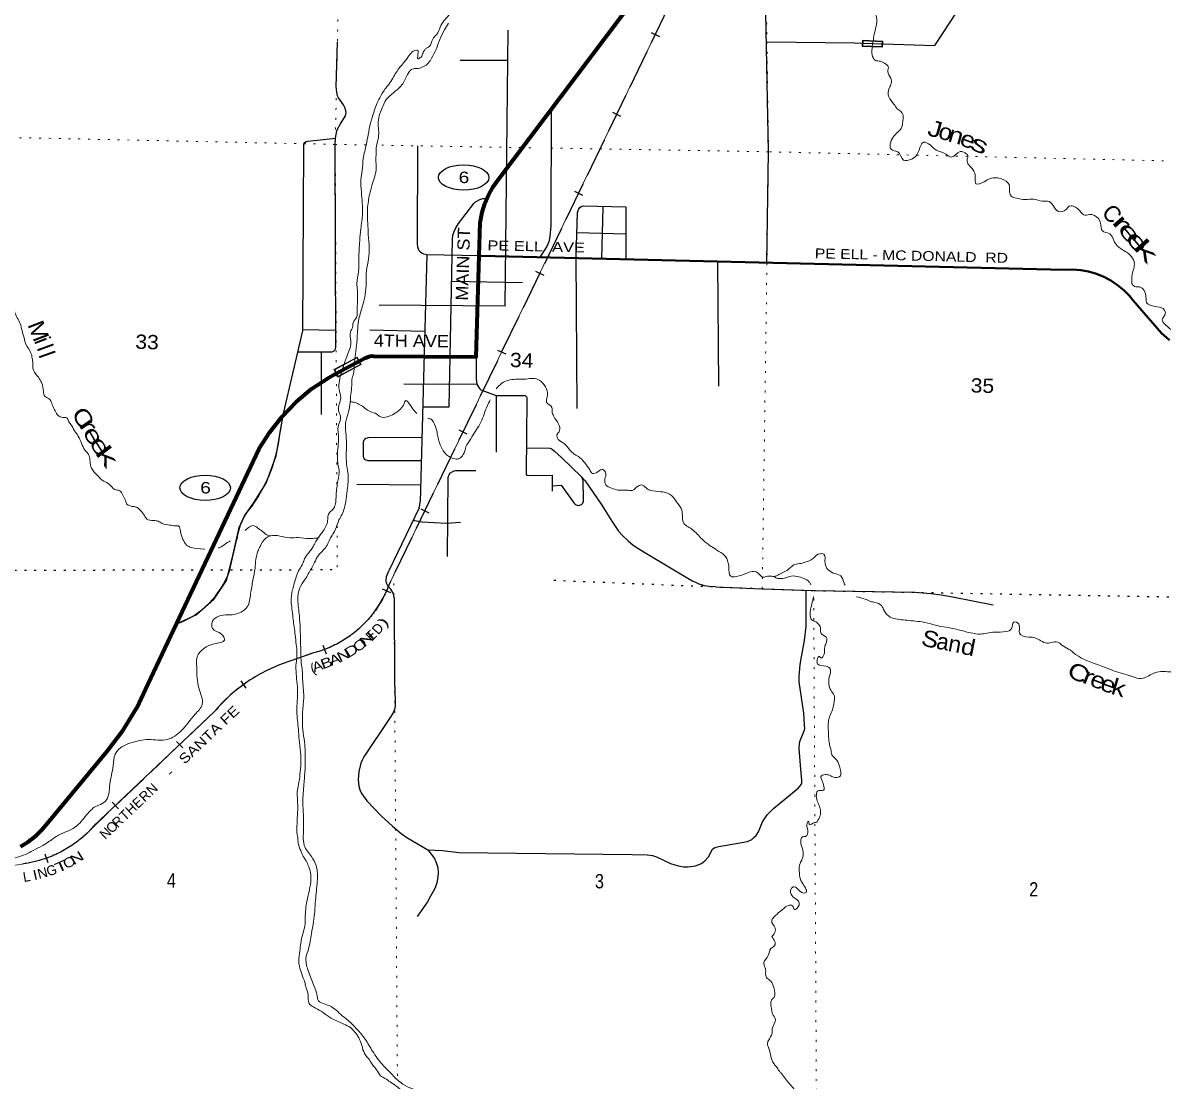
# Model space of a CAD drawing. Header units: feet. Extents: x -757852 to -501257, y -360805 to -170898.
# Drawn here: x -585060 to -571107, y -342217 to -329267 of the extents above; entities that cross this region are included whole.
import ezdxf
from ezdxf.enums import TextEntityAlignment as Align

# ---------------------------------------------------------------- set-up
doc = ezdxf.new("R2010")
doc.units = ezdxf.units.FT
doc.header["$LTSCALE"] = 80
doc.linetypes.add('DOTTED', pattern=[1.5, 0.3, -1.2])
doc.linetypes.add('LONG_DASHED', pattern=[7.5, 6, -1.5])
for name, color, linetype, lineweight in [('17', 7, 'Continuous', 25), ('23', 7, 'Continuous', 70), ('26', 7, 'Continuous', 40), ('27', 7, 'Continuous', 13), ('29', 7, 'Continuous', 25), ('31', 7, 'Continuous', 13), ('34', 7, 'Continuous', 13), ('39', 7, 'Continuous', 13), ('41', 7, 'Continuous', 13), ('59', 7, 'Continuous', 13), ('6', 7, 'DOTTED', 25), ('63', 7, 'Continuous', 25), ('7', 7, 'DOTTED', 13)]:
    doc.layers.add(name, color=color, linetype=linetype, lineweight=lineweight)

msp = doc.modelspace()

# ---------------------------------------------------------------- linework, layer by layer
at = {"layer": '17'}
for centre in [(-579666.17, -331159.81), (-582828.25, -334957.18)]:
    msp.add_ellipse(centre, major_axis=(-309.24, 1), ratio=0.500121, dxfattribs=at)
at = {"layer": '23'}
for points in [[(-579474.77, -332118.38), (-579462.38, -331709.24), (-579460.56, -331695.56), (-579439.35, -331586.11), (-579406.81, -331479.49), (-579363.31, -331376.84), (-579309.32, -331279.31), (-579245.43, -331187.96), (-577330.5, -328648.24)], [(-585086.94, -339345.57), (-584992.59, -339286.63), (-584904.93, -339218.16), (-584824.9, -339140.89), (-584753.38, -339055.69), (-584025.82, -338177.15), (-583832.76, -337923.14), (-583665.93, -337648.3), (-583528.74, -337357.54), (-582275.83, -334698.3), (-582170.56, -334484.94), (-582039.32, -334276.19), (-581886.98, -334082.3), (-581715.21, -333905.4), (-581525.89, -333747.42), (-581321.09, -333610.1), (-581227.26, -333559.7), (-580876.39, -333371.23), (-580827.65, -333351.11), (-580789.33, -333343.88), (-580764.3, -333344.09), (-579512.21, -333354.48), (-579474.77, -332118.38)]]:
    msp.add_lwpolyline(points, dxfattribs=at)
at = {"layer": '26'}
msp.add_lwpolyline([(-571030.12, -333149.01), (-571128.63, -333063.47), (-571475.03, -332664.81), (-571519.66, -332609.6), (-571588.31, -332538.79), (-571663.98, -332475.54), (-571745.85, -332420.54), (-571833.02, -332374.41), (-571924.54, -332337.64), (-572019.4, -332310.63), (-572116.56, -332293.7), (-572214.96, -332287.01), (-572313.52, -332290.64), (-579451.56, -332118.94), (-579474.77, -332118.38)], dxfattribs=at)
at = {"layer": '29'}
for p, q in [((-579157.74, -332733.15), (-579119.54, -329356.37)), ((-581224.42, -330050.72), (-581210.17, -329505)), ((-579122.11, -329730.14), (-579708.66, -329727.94)), ((-578594.06, -330309), (-578597.38, -331750.88)), ((-581570.76, -330714.17), (-581231.87, -330676.98)), ((-580228.63, -331969.99), (-580226.83, -330773.09)), ((-577963.61, -331522.34), (-577979.35, -332154.08)), ((-578279.9, -331831.35), (-577680.81, -331849.87)), ((-580116.61, -332105.91), (-580197.84, -335130.07)), ((-579476.56, -332118.25), (-580116.61, -332105.91)), ((-576560.45, -332187.41), (-576547.51, -333712.09)), ((-579814.11, -332426.36), (-578944.04, -332442.74)), ((-579157.74, -332733.15), (-580701.53, -332722.09)), ((-581637.64, -333020.89), (-581230.29, -333027.63)), ((-580139.79, -333042.96), (-580813.49, -333029.81)), ((-581691.94, -333294.48), (-581275, -333292.06)), ((-581408.44, -333292.91), (-581407.49, -334061.23)), ((-579512.21, -333354.48), (-579512.73, -333628.29)), ((-580396.99, -333685.76), (-579504.74, -333690.1)), ((-579512.73, -333628.29), (-579504.74, -333690.1)), ((-579267.24, -333826.08), (-579269.88, -334518.5)), ((-578891.25, -333869.16), (-578900.87, -334781.54)), ((-581916.42, -334302.07), (-581870.33, -334048.48)), ((-580176.21, -334340.06), (-580832.86, -334344.27)), ((-578897.57, -334468.83), (-578612.91, -334471.66)), ((-578470.08, -334584.67), (-578222.91, -334820.31)), ((-580841.67, -334620.57), (-580185.09, -334623.81)), ((-579861.91, -335797.5), (-579855.67, -334835.71)), ((-579764.17, -334745.08), (-579517.89, -334744.06)), ((-580192.35, -334925.63), (-580972.97, -334917.99)), ((-578581.24, -334930.57), (-578582.09, -334998.88)), ((-580210.53, -335202.41), (-580579.29, -335971.44)), ((-582530.52, -335971.49), (-582442.19, -335586.7)), ((-575477.09, -336654.28), (-575473.26, -336208.85))]:
    msp.add_line(p, q, dxfattribs=at)
for points in [[(-575954.59, -332203.76), (-575935.81, -330845.63), (-576009.6, -327013.4), (-576021.7, -326442.65)], [(-574788.81, -329517.55), (-573901.56, -329546.84), (-573625.72, -329129.87)], [(-575957.63, -329501.37), (-574887.08, -329511.4), (-574788.81, -329517.55)], [(-581231.87, -330676.98), (-581217.29, -330589.61), (-581208.91, -330567.62), (-581171.23, -330501.64), (-581123.08, -330426.24), (-581111.56, -330404.25), (-581107.37, -330386.45), (-581104.23, -330363.41), (-581106.33, -330342.46), (-581117.84, -330303.71), (-581135.64, -330271.25), (-581198.45, -330183.28), (-581208.91, -330161.29), (-581217.29, -330116.26), (-581224.42, -330050.72)], [(-581231.36, -333234.91), (-581237.15, -330754.93), (-581231.87, -330676.98)], [(-581870.33, -334048.48), (-581633.94, -333037.79), (-581622.93, -330778.78)], [(-581622.93, -330778.78), (-581620.3, -330752.98), (-581610.88, -330733.09), (-581594.13, -330720.52), (-581570.76, -330714.17)], [(-579803.77, -331915.25), (-579797.87, -331866.2), (-579783.21, -331820.12), (-579760.18, -331774.04), (-579729.82, -331724.82), (-579539.31, -331476.63), (-579520.47, -331457.78), (-579505.81, -331448.35), (-579467.08, -331428.45), (-579430.44, -331417.98), (-579408.46, -331415.89), (-579381.25, -331415.89)], [(-578273.35, -331586.48), (-578262.26, -331550.99), (-578245.51, -331527.95), (-578226.67, -331515.39), (-578204.71, -331508.34)], [(-578204.71, -331508.34), (-577680.37, -331520.93), (-577680.37, -332166.1)], [(-578278.82, -333988.27), (-578288.34, -332126.24), (-578273.35, -331586.48)], [(-578597.38, -331750.88), (-578609.79, -331881.92), (-578624.44, -331946.85), (-578647.47, -332003.4), (-578732.37, -332136.24)], [(-580171.13, -333964.08), (-579844.33, -333966.47), (-579803.77, -331915.25)], [(-580116.61, -332105.91), (-580152.72, -332098.68), (-580176.8, -332087.16), (-580194.59, -332072.5), (-580209.25, -332056.79), (-580219.72, -332036.9), (-580226, -332010.72), (-580228.63, -331969.99)], [(-581275, -333292.06), (-581264.91, -333289.9), (-581256.54, -333285.71), (-581248.69, -333279.95), (-581243.46, -333272.62), (-581234.56, -333255.86), (-581231.36, -333234.91)], [(-579504.74, -333690.1), (-579481.62, -333729.69), (-579469.06, -333745.39), (-579454.74, -333757.97)], [(-579454.74, -333757.97), (-579267.24, -333826.08), (-578921.48, -333827.19)], [(-578921.48, -333827.19), (-578913.18, -333829.18), (-578905.85, -333833.89), (-578901.67, -333837.03), (-578895.39, -333844.89), (-578892.77, -333852.74), (-578891.25, -333869.16)], [(-583178.68, -336621.6), (-582931.95, -336508.14), (-582722.58, -336323.82), (-582567.66, -336089.22), (-582492.29, -335804.36), (-582412.73, -335444.1), (-582345.73, -335297.48), (-582236.86, -335142.48), (-582081.93, -334899.51), (-581960.5, -334564.38), (-581870.33, -334048.48)], [(-580841.67, -334620.57), (-580859.78, -334619.4), (-580868.68, -334615.73), (-580876.53, -334608.92), (-580884.38, -334598.98), (-580888.57, -334591.64), (-580891.71, -334569.66), (-580891.71, -334397.9), (-580886.47, -334378.53), (-580880.71, -334368.06), (-580871.81, -334358.63), (-580861.35, -334350.78), (-580848.26, -334346.06), (-580832.86, -334344.27)], [(-578612.91, -334471.66), (-578598.61, -334475.36), (-578581.86, -334485.83), (-578555.69, -334507.82), (-578470.08, -334584.67)], [(-579855.67, -334835.71), (-579851.17, -334814.68), (-579843.84, -334797.92), (-579832.33, -334779.07), (-579825, -334771.75), (-579799.88, -334756.03), (-579783.13, -334748.7), (-579764.17, -334745.08)], [(-578900.87, -334781.54), (-578899.58, -334794.25), (-578898.27, -334797.39), (-578895.91, -334800.01), (-578894.34, -334801.58), (-578890.94, -334803.15), (-578886.75, -334803.94), (-578877.62, -334804.11)], [(-578877.62, -334804.11), (-578584.74, -334802.75), (-578581.24, -334930.57), (-578470.8, -334926.06)], [(-578470.8, -334926.06), (-578315.96, -335139.61), (-578301.82, -335155.84), (-578288.22, -335165.79), (-578276.7, -335169.98), (-578263.62, -335171.55), (-578244.25, -335170.5), (-578234.3, -335166.84), (-578222.79, -335160.03), (-578215.46, -335153.22), (-578208.66, -335142.75), (-578203.42, -335133.32), (-578199.76, -335120.76), (-578199.76, -335112.9), (-578199.23, -335095.1), (-578204.47, -334872.02), (-578207.09, -334851.59), (-578222.91, -334820.31)], [(-578222.91, -334820.31), (-578177.24, -334872.01), (-577974.15, -335169.45), (-577852.72, -335366.35), (-577771.06, -335487.84), (-577722.9, -335541.25), (-577653.82, -335605.14), (-577590.99, -335657.5), (-577524.01, -335703.59), (-577429.78, -335761.19), (-576861.38, -336100.03)], [(-580210.53, -335202.41), (-580200.8, -335166.57), (-580197.84, -335130.07)], [(-580283.68, -335353.93), (-580179.16, -335372.13), (-579875.06, -335387.38), (-579706.33, -335378.7)], [(-580517.14, -336302.34), (-580519.6, -336273.31), (-580523.26, -336257.6), (-580527.46, -336246.09), (-580557.82, -336197.91), (-580591.32, -336158.12), (-580599.16, -336147.11), (-580607.53, -336132.45), (-580611.72, -336118.31), (-580613.3, -336099.46), (-580609.11, -336042.91), (-580579.29, -335971.44)], [(-576586.02, -336168.6), (-576661.39, -336163.36), (-576717.92, -336153.94), (-576745.14, -336147.65), (-576783.88, -336134.04), (-576816.33, -336120.42), (-576861.38, -336100.03)], [(-576586.02, -336168.6), (-576011.98, -336191.38), (-575382.99, -336213.44), (-574146.35, -336234.79)], [(-574146.35, -336234.79), (-573947.94, -336248.19), (-573822.32, -336264.94), (-573686.22, -336290.08), (-573185.82, -336388.53)], [(-580517.14, -336302.34), (-580512.21, -337329.38), (-580503.21, -337566.47)], [(-575494.52, -337857.94), (-575504.98, -337715.49), (-575559.42, -337330.07), (-575559.42, -337266.17), (-575546.86, -337116.41), (-575537.44, -337050.42), (-575496.61, -336823.15), (-575477.09, -336654.28)], [(-580503.21, -337566.47), (-580504.93, -337623.35), (-580513.31, -337667.34), (-580527.97, -337709.23), (-580571.93, -337780.45), (-580886, -338249.67), (-580906.93, -338289.46), (-580923.68, -338327.16), (-580948.81, -338425.62), (-580957.18, -338528.25), (-580948.81, -338605.76), (-580932.05, -338664.41), (-580913.21, -338700.02), (-580852.5, -338785.91), (-580676.62, -338970.24), (-580538.43, -339095.92), (-580429.55, -339185.99), (-580362.56, -339234.17), (-580103.47, -339384.81)], [(-577604.39, -339442.29), (-577420.79, -339447.81), (-577355.88, -339456.19), (-577307.73, -339470.86), (-577136.04, -339554.65), (-577083.69, -339571.4), (-577020.88, -339586.06), (-576974.82, -339594.44), (-576918.29, -339592.35), (-576828.25, -339581.87), (-576754.97, -339554.65), (-576713.09, -339521.13), (-576671.22, -339470.86), (-576620.97, -339378.69), (-576591.66, -339357.74), (-576545.6, -339345.18), (-576193.84, -339282.34), (-576139.4, -339259.29), (-576114.28, -339236.25), (-576084.96, -339209.01), (-576059.84, -339165.03), (-576009.59, -339043.54), (-575950.97, -338959.75), (-575875.59, -338880.15), (-575574.09, -338632.98), (-575548.96, -338603.64), (-575536.39, -338586.89), (-575528.02, -338565.94), (-575528.02, -338528.24), (-575536.4, -338452.83), (-575561.52, -338147.01), (-575558.37, -338089.39), (-575552.09, -338060.06), (-575544.77, -338038.08), (-575498.71, -337929.16), (-575495.56, -337918.67), (-575493.46, -337900.86), (-575494.52, -337857.94)], [(-580103.47, -339384.81), (-580023.37, -339493.9), (-580000.34, -339542.08), (-579983.59, -339600.73), (-579979.4, -339665.67), (-579983.59, -339722.23), (-579994.06, -339789.26), (-580008.71, -339839.53), (-580021.28, -339868.86), (-580071.53, -339954.74), (-580109.21, -340021.77), (-580232.75, -340201.91)], [(-580103.47, -339384.81), (-579923.03, -339392.46), (-579723.26, -339416.91), (-577604.39, -339442.29)]]:
    msp.add_lwpolyline(points, dxfattribs=at)
for centre, radius, start, end in [((-583729.95, -334104.46), 1824.27, 324.52321, 353.78149), ((-581691.73, -335679.33), 756.16, 136.95711, 172.96325), ((-577069.7, -334927.58), 896.7, 243.47494, 243.67022), ((-583540.08, -335613.11), 1071.28, 289.71583, 340.45626)]:
    msp.add_arc(centre, radius, start, end, dxfattribs=at)
at = {"layer": '31'}
for p, q in [((-574786.35, -329480.31), (-574536.57, -329490.77)), ((-574536.57, -329490.77), (-574539.71, -329565.71))]:
    msp.add_line(p, q, dxfattribs=at)
msp.add_lwpolyline([(-574539.71, -329565.71), (-574789.49, -329555.25), (-574786.35, -329480.31)], dxfattribs=at)
msp.add_lwpolyline([(-574544.89, -329498.43), (-574778.68, -329488.63), (-574781.15, -329547.58), (-574547.36, -329557.38)], close=True, dxfattribs=at)
at = {"layer": '34'}
for p, q in [((-574213.49, -322989.22), (-580582.47, -336145.99)), ((-581525.57, -336981.58), (-581876.45, -337106.96)), ((-582710.96, -337688.88), (-584193.2, -339097.65))]:
    msp.add_line(p, q, dxfattribs=at)
for centre, radius, start, end in [((-581840.44, -335676.18), 1342.83, 283.56092, 339.5212), ((-581202.2, -338963.2), 1974.9, 109.96264, 139.815), ((-585234.17, -338176.6), 1389.95, 290.05353, 318.49792), ((-585402.93, -337568.84), 2019.34, 264.08686, 288.63832)]:
    msp.add_arc(centre, radius, start, end, dxfattribs=at)
at = {"layer": '39'}
msp.add_line((-575847.29, -336056.05), (-575864.15, -336041.91), dxfattribs=at)
for points in [[(-573832.63, -326873.02), (-573916.87, -326977.7), (-573913.27, -327054.13), (-573858.56, -327100.06), (-573874.36, -327155.79), (-573901.92, -327203.11), (-573864.25, -327280.63), (-573891.5, -327317.92), (-573955.81, -327386.16), (-573945.01, -327488.93), (-573915.61, -327574.22), (-573942.62, -327667.75), (-573985.66, -327760.76), (-573987.64, -327887.23), (-573989.62, -328013.69), (-574020.64, -328107.09), (-574069.01, -328242.11), (-574077.25, -328376.41), (-574118.79, -328485.54), (-574170.18, -328461.81), (-574217.19, -328426.17), (-574260.46, -328462.95), (-574321.53, -328555.39), (-574334.12, -328573.07), (-574400.25, -328635.23), (-574460.3, -328695.57), (-574512.96, -328711.97), (-574587.09, -328709.6), (-574636.51, -328814.47), (-574633.49, -328973.22), (-574641.29, -329093.47), (-574609.47, -329229.04), (-574624.84, -329335), (-574650.67, -329454.67), (-574655.14, -329485.95)], [(-579483.06, -328334.23), (-579493.72, -328370.62), (-579498.53, -328464.64), (-579529.68, -328562.05), (-579578.79, -328656.89), (-579636.29, -328763.5), (-579673.26, -328854.71), (-579720.49, -328953.62), (-579773.8, -329054.34), (-579816.33, -329131.31), (-579879.02, -329211.65), (-579908.15, -329244.87), (-579952.62, -329319.76), (-579973.47, -329372.46), (-579996.05, -329409.15), (-580043.57, -329469.5), (-580086.48, -329558.5), (-580123.17, -329576.97)], [(-579850.52, -329271.83), (-579899.54, -329353.59), (-579957.36, -329470.24), (-580003.35, -329593.29), (-580058.79, -329697.96), (-580098.87, -329760.95), (-580156.36, -329803.3), (-580221.22, -329825.33), (-580285.52, -329829.31), (-580345.45, -329885.64), (-580409.6, -330012.12), (-580459.45, -330066.77), (-580546.05, -330142.33), (-580624.83, -330224.17), (-580657.35, -330301.46), (-580689.87, -330378.75), (-580711.25, -330484.51), (-580706.14, -330577.05), (-580709.17, -330673.35), (-580732.49, -330777.04), (-580735.64, -330813.09), (-580738.04, -330889.33), (-580738.5, -330967.64), (-580737.59, -331066.08), (-580765.42, -331185.69), (-580803.4, -331309), (-580824.59, -331408.74), (-580844.24, -331586.85), (-580838.39, -331719.59), (-580832.74, -331858.34), (-580821.89, -332023.37), (-580829.95, -332151.65), (-580854.78, -332303.49), (-580859.4, -332449.95), (-580869.83, -332590.2), (-580899.98, -332719.78), (-580947.49, -332890.98), (-580961.05, -333003.01), (-580968.78, -333121.26), (-580975.76, -333215.43), (-580994.08, -333351.41), (-581005.92, -333494.85)], [(-574654.95, -329484.57), (-574668.67, -329580.62), (-574667.19, -329661), (-574627.15, -329726.55), (-574565.36, -329738.56), (-574500.26, -329772.77), (-574471.09, -329801.81), (-574477.06, -329863.88), (-574439.46, -329943.4), (-574433.47, -330007.86), (-574459.4, -330067.28), (-574464.76, -330173.56), (-574401.36, -330261.93), (-574363.07, -330319.39)], [(-580123.17, -329576.97), (-580146.16, -329606.81), (-580163.07, -329634.39), (-580186.75, -329685.85), (-580197.02, -329693.55), (-580225.51, -329706.7), (-580226.5, -329674.54), (-580223.23, -329634.48), (-580226.23, -329602.25), (-580240.25, -329601.8), (-580313.7, -329641.63), (-580359.86, -329706.44), (-580445.35, -329810.15), (-580533.85, -329945.9), (-580582.33, -330020.68), (-580617.84, -330065.73), (-580691.75, -330183.88), (-580736.85, -330278.84), (-580765.61, -330364.28), (-580803.65, -330489.59), (-580834.37, -330637.23), (-580856.07, -330753.02), (-580893.69, -330928.55), (-580906.25, -331072.75), (-580921.87, -331186.73), (-580916.6, -331337.52), (-580906.87, -331474.4), (-580902.84, -331601.05), (-580924.81, -331789.13), (-580937.37, -331933.33), (-580948.33, -332153.9), (-580953.26, -332310.39), (-580971.9, -332456.4), (-580966.54, -332540.92), (-580964.58, -332669.52), (-580968.62, -332797.92), (-580974.78, -332866.01), (-581019.13, -332936.9), (-581024.97, -332994.95), (-581050.78, -333050.36), (-581046.11, -333156.95), (-581085.48, -333324.4), (-581128.99, -333444.07)], [(-582838.55, -335707.96), (-582849.04, -335706.27), (-582998.85, -335687.44), (-583056.06, -335657.5), (-583099.99, -335587.82), (-583130.95, -335488.42), (-583154.97, -335423.39), (-583191.03, -335422.24), (-583262.9, -335411.91), (-583354.55, -335392.92), (-583401.8, -335365.31), (-583461.72, -335357.37), (-583541.34, -335338.77), (-583560.62, -335314.05), (-583606.68, -335248.32), (-583659.25, -335198.44), (-583697, -335187.2), (-583786.26, -335156.24), (-583802.97, -335113.53), (-583836.94, -335046.17), (-583873.36, -334992.79), (-583935.02, -334976.77), (-583997.24, -334914.53), (-584070.22, -334876.06), (-584144.26, -334807.42), (-584217.61, -334716.72), (-584237.12, -334635.76), (-584246.93, -334565.16), (-584269.89, -334530.28), (-584298.87, -334495.22), (-584342.35, -334411.49), (-584381.71, -334323.88), (-584425.82, -334260.21), (-584473.44, -334180.37), (-584502.23, -334139.29), (-584519.06, -334100.59), (-584552.99, -334095.49), (-584616.72, -334081.41), (-584645.76, -334048.35), (-584707.76, -333915.83), (-584732.41, -333870.86), (-584787.62, -333840.99), (-584807.63, -333776.08), (-584826.57, -333677.07), (-584837.77, -333650.61), (-584881.95, -333588.95), (-584935.08, -333492.86), (-584935.18, -333432.61), (-584945.34, -333370.03), (-584953.71, -333326.04), (-584987.78, -333256.21), (-585027.77, -333188.66), (-585040.15, -333136.05), (-585068.98, -333032.7), (-585090.36, -332947.67), (-585128.22, -332876.17), (-585192.03, -332737.57), (-585259.37, -332647.06), (-585310.66, -332492.79), (-585338.81, -332431.64), (-585366.59, -332358.46), (-585385.72, -332265.46), (-585396.28, -332218.94), (-585405.5, -332066.01), (-585431.19, -331926.62), (-585453.7, -331813.43), (-585473.27, -331734.48), (-585496.09, -331631.33), (-585532.57, -331579.96), (-585606.38, -331567.56), (-585645.01, -331584.41), (-585796.57, -331557.48), (-585859.02, -331439.01), (-585912.46, -331352.96), (-585972.39, -331218.5), (-586034.16, -331142.22), (-586074.46, -331084.7), (-586097.41, -330985.56), (-586103.02, -330909.07), (-586113.06, -330782.22), (-586107.07, -330655.89), (-586084.32, -330570.25), (-586094.89, -330523.73), (-586130.36, -330440.25), (-586161.38, -330342.86), (-586185.66, -330285.86)], [(-574363.07, -330319.39), (-574289.28, -330396.05), (-574288.54, -330436.24), (-574314.49, -330559.93), (-574368.48, -330618.46), (-574447.47, -330770.58), (-574436.84, -330815.1), (-574355.59, -330845.81), (-574282.56, -330946.55), (-574200.17, -330941.14), (-574103.1, -330851.85), (-574039.08, -330729.38), (-573959.89, -330762.03), (-573881.66, -330824.77), (-573766.85, -330872.61), (-573695.87, -330911.03), (-573591.42, -330842.06), (-573529.82, -330860.09), (-573495.09, -330903.37), (-573506.44, -330945.18), (-573433.97, -331063.98), (-573406.7, -331153.21), (-573397.34, -331237.86), (-573298.29, -331212.9), (-573222.84, -331173.13), (-573152.34, -331163.33), (-573086.61, -331177.48), (-572992.54, -331246.75), (-572987.37, -331337.29), (-572966.91, -331388.15), (-572903.5, -331412.26), (-572793.76, -331429.82), (-572689.33, -331425.12), (-572587.79, -331448.44), (-572501.71, -331453.19), (-572441.69, -331521.38), (-572406.96, -331564.66), (-572316.81, -331567.54), (-572236.65, -331505.83), (-572220.69, -331508.34), (-572167.29, -331532.14), (-572128.3, -331567.52), (-572059.83, -331621.92), (-571991.33, -331612.06), (-571947.64, -331625.5), (-571872.35, -331718.27), (-571849.28, -331813.4), (-571766.09, -331846.18), (-571750.38, -331856.72), (-571712.58, -331930.23), (-571664.65, -332000.04), (-571621.59, -332033.54), (-571554.67, -332073.83), (-571478.94, -332152.57), (-571460.43, -332201.36), (-571487.08, -332347.11), (-571491.48, -332423.29), (-571488.55, -332457.53), (-571457.57, -332492.65), (-571395.6, -332498.65), (-571317.38, -332625.66), (-571309.32, -332688.17), (-571178.62, -332740.54), (-571089.67, -332781.53), (-571080.98, -332823.99), (-571117.37, -332897.13), (-571075.45, -332966.75), (-570979.37, -333036.09), (-570918.09, -333064.15), (-570779.94, -333134.83), (-570643.48, -333195.42), (-570552.21, -333226.44), (-570476.33, -333236.9), (-570420.72, -333190.47), (-570348.16, -333178.72), (-570263.77, -333173.38), (-570210.56, -333203.2), (-570178.02, -333252.43), (-570065.79, -333318.27), (-570018.89, -333293.66), (-569925.37, -333125.93), (-569849.43, -333134.38), (-569777.56, -333144.7), (-569744.9, -333189.93), (-569723.39, -333270.95), (-569616.89, -333264.3), (-569541.25, -333218.51), (-569474.32, -333194.54), (-569375.71, -333183.62), (-569342.16, -333200.76), (-569161.48, -333194.47), (-569133.43, -333195.36), (-569001.97, -333223.66), (-568919.77, -333224.27), (-568845.71, -333228.64), (-568794.55, -333196.13), (-568754.63, -333074.89)], [(-581128.98, -333444.05), (-581185.87, -333646.54), (-581189.28, -333754.89), (-581170.41, -333855.9), (-581197.25, -334007.68), (-581173.6, -334084.75), (-581201.56, -334208.38), (-581195.97, -334349.14), (-581203.08, -334447.32), (-581209.44, -334585.69), (-581203.96, -334666.2), (-581190.27, -334740.94), (-581204.39, -334871.03), (-581225.86, -335043.06), (-581235.47, -335157.23), (-581267.6, -335222.48), (-581311.07, -335265.28), (-581328.93, -335322.95), (-581329.94, -335355.05), (-581339.47, -335402.95), (-581373.54, -335466.13), (-581407.18, -335515.26), (-581472.44, -335613.6), (-581508.46, -335674.71), (-581561.01, -335751.36), (-581611.43, -335824.06), (-581633.29, -335881.6), (-581673.63, -335952.62), (-581712.28, -336033.73), (-581741.8, -336143.24), (-581762.11, -336214.89), (-581776.24, -336344.99), (-581767.06, -336435.65), (-581754.45, -336544.5), (-581743.14, -336631.22)], [(-581005.92, -333494.85), (-581014.68, -333559.62), (-581032.98, -333631.34), (-581035.26, -333703.56), (-581046.68, -333811.65), (-581053.79, -333909.83), (-581073.54, -334027.69), (-581109.9, -334163.1), (-581110.48, -334245.42), (-581100.82, -334384.3), (-581101.3, -334526.88), (-581097.65, -334665.57), (-581082.84, -334768.47), (-581086.78, -334957.12), (-581105.1, -335093.11), (-581124.61, -335202.94), (-581153.12, -335280.36), (-581191.39, -335349.43), (-581233.06, -335462.58), (-581294.57, -335569.06), (-581369.05, -335705.26), (-581429.1, -335765.61), (-581479.84, -335848.34), (-581528.95, -335943.17), (-581607.37, -336077.24), (-581670.82, -336181.66), (-581693.47, -336327.54), (-581675.62, -336524.93), (-581666.34, -336675.85), (-581661.5, -336840.68), (-581654.72, -337104.67)], [(-579267.43, -333745.03), (-579197.47, -333675.8), (-579122.2, -333642.05), (-579029.54, -333628.94), (-578929.25, -333628.12), (-578834.71, -333619.08), (-578756.9, -333631.61), (-578680.79, -333698.3), (-578650.32, -333749.48), (-578643.27, -333844.1), (-578651.37, -333910.11), (-578587.15, -333972.41), (-578582.79, -334024.77), (-578566.4, -334077.5), (-578530.1, -334134.9), (-578494.19, -334204.32), (-578498.28, -334270.47), (-578519.13, -334295.91), (-578518.77, -334348.14), (-578458.25, -334400.28), (-578419.13, -334431.65), (-578361.12, -334499.77), (-578294.71, -334556.12), (-578231.8, -334596.28), (-578187.31, -334647.91), (-578123.91, -334736.29), (-578091.18, -334779.5), (-578018.24, -334755.72), (-577963.39, -334733.37), (-577924.84, -334782.8), (-577936.82, -334844.68), (-577925.13, -334919.36), (-577858.22, -334959.65), (-577774.77, -334984.4), (-577702.65, -334986.7), (-577654.51, -334986.23), (-577602.42, -334987.89), (-577532.6, -334935.89), (-577476.07, -334923.63), (-577419.36, -334969.62), (-577379.8, -334986.95), (-577256.03, -335004.96), (-577198.12, -335012.83), (-577103.67, -335070.06), (-577047.91, -335146.15), (-576996.48, -335232.14), (-576971.48, -335393.6), (-576920.6, -335433.38), (-576865.58, -335469.28), (-576752.79, -335581.33), (-576670.8, -335652.22), (-576590.25, -335705), (-576495.92, -335766.25), (-576453.17, -335809.79), (-576432.71, -335860.65), (-576420.78, -335927.3), (-576398.21, -336038.48), (-576330.16, -336042.66), (-576202.56, -336002.54), (-576115.59, -335979.21), (-576011.5, -336048.8)], [(-581053.23, -333905.25), (-580995.75, -333913.69), (-580936.41, -333939.68), (-580873.57, -333981.85), (-580810.73, -334024.02), (-580729.47, -334054.73), (-580688.35, -334086.16), (-580600.14, -334086.97), (-580516.8, -334051.47), (-580453.18, -334005.3), (-580403.14, -333944.63), (-580373.32, -333889.35), (-580313.24, -333955.53), (-580269, -334015.19), (-580239.29, -334045.44)], [(-579758.37, -334606.81), (-579721.81, -334596.97), (-579670.21, -334550.42), (-579637.19, -334457.08), (-579579.88, -334356.48), (-579522.82, -334263.91), (-579468.01, -334179.3), (-579424.78, -334080.26), (-579387.44, -333977.02), (-579350.98, -333901.86), (-579340.48, -333878.94)], [(-580105.09, -334107.67), (-580063.68, -334118.13), (-580014.12, -334200.04), (-579997.55, -334246.76), (-579985.48, -334309.41), (-579967.73, -334382.27), (-579930.63, -334477.85), (-579852.66, -334570.56), (-579758.37, -334606.81)], [(-582029.86, -335547.63), (-582065.61, -335536.45), (-582126.38, -335492.33), (-582187.1, -335446.21), (-582230.41, -335420.73), (-582339.72, -335480.81)], [(-582929.11, -337165.78), (-582920.11, -337007.41), (-582830.93, -336913.85), (-582692.87, -336860.02), (-582593.38, -336821.01), (-582629.17, -336747.57), (-582737.27, -336677.85), (-582738.49, -336589.45), (-582553.53, -336510.99), (-582481.22, -336507.27), (-582313.79, -336412.2), (-582272.67, -336252.84), (-582243.32, -336085.08), (-582218.67, -335939.26), (-582207.31, -335833.18), (-582182.11, -335733.56), (-582156.17, -335674.14), (-582086.78, -335571.92), (-582031.74, -335543.55), (-581793.91, -335569.21), (-581685.47, -335564.63), (-581555.57, -335578.82), (-581467.11, -335571.6)], [(-582524.6, -335607.35), (-582555.71, -335625.25), (-582633.61, -335679), (-582667.42, -335692.87)], [(-581467.11, -335571.6), (-581457.79, -335571.12), (-581447.07, -335567.55), (-581439.93, -335566.36)], [(-576011.5, -336048.8), (-575987.52, -336051.57), (-575963.17, -336042.31), (-575908.89, -336038.01), (-575856.8, -336039.68), (-575791.62, -336007.61), (-575728.5, -335977.49), (-575691.68, -335954.57), (-575652.42, -335917.66), (-575597.38, -335889.29), (-575557.12, -335884.55), (-575464.08, -335859.4), (-575400.97, -335829.28), (-575326.89, -335769.38), (-575258.71, -335769.55), (-575244.22, -335882.47), (-575129.75, -336004.62), (-575050.5, -336035.26), (-575011.21, -336124.88), (-574999.79, -336146.7)], [(-575847.29, -336056.05), (-575823.5, -336064.84), (-575765.34, -336064.68), (-575727.09, -336059.88), (-575680.38, -336041.28), (-575584.09, -336040.34), (-575504.65, -336064.96), (-575437.86, -336109.26), (-575416.72, -336141.85)], [(-575384.66, -336288.25), (-575410.97, -336401.33), (-575426.21, -336503.27), (-575406.32, -336572.19), (-575349.05, -336600.12), (-575329.58, -336618.82), (-575301.05, -336667.92), (-575297, -336730.31), (-575230.53, -336784.65), (-575230.8, -336856.94), (-575248.41, -336906.59), (-575252.69, -336978.75), (-575294.59, -337035.65), (-575312.11, -337019.03), (-575339.55, -337062.34), (-575337.06, -337110.62), (-575233.64, -337138.01), (-575182.5, -337169.77), (-575191.92, -337277.92), (-575198.46, -337358.04), (-575170.87, -337437.25), (-575134.52, -337492.63), (-575135.86, -337599.03), (-575154.29, -337674.76), (-575184.62, -337746.09), (-575200.47, -337803.83), (-575204.94, -337882.01), (-575203.08, -337950.35), (-575200.78, -338004.65), (-575197.79, -338036.88), (-575187.85, -338103.47), (-575173.41, -338154.14), (-575161.6, -338224.81), (-575114.97, -338272.49), (-575071.23, -338348.19), (-575055.22, -338412.97), (-575055.37, -338481.24), (-575151.97, -338492.22), (-575191.47, -338472.89), (-575239.36, -338465.34), (-575294.34, -338491.7), (-575281.64, -338534.28), (-575257.94, -338609.34), (-575261.39, -338655.42), (-575335.96, -338667.1), (-575346.92, -338696.88), (-575350.44, -338744.97), (-575319.23, -338836.34), (-575301.16, -338899.17), (-575299.85, -338921.31), (-575301.05, -338959.43), (-575331.18, -339024.74), (-575352.1, -339052.19), (-575368.13, -339051.68), (-575372.14, -339051.55), (-575437.06, -339075.59), (-575445.88, -339037.15), (-575462.6, -339058.71), (-575455.43, -339149.31), (-575481.75, -339220.77), (-575518, -339225.64), (-575538.74, -339311.34), (-575524.23, -339360), (-575513.79, -339410.54), (-575522.52, -339496.62), (-575550.34, -339551.97), (-575559.38, -339648.08), (-575553.52, -339716.55), (-575512.22, -339806.23), (-575477.38, -339909.77), (-575529.47, -339908.11), (-575623.48, -339836.82), (-575660.43, -339863.76), (-575647.05, -339948.54), (-575604.06, -339984.05), (-575570.88, -340013.23), (-575562.45, -340063.7), (-575620.18, -340114.08), (-575642.9, -340071.18), (-575692.92, -340067.58), (-575754.35, -340107.79), (-575793.42, -340138.68), (-575867.75, -340206.6), (-575895.06, -340245.9), (-575894.01, -340276.06), (-575867.22, -340317.08), (-575853.16, -340379.78), (-575893.31, -340444.78)], [(-574859.37, -336291.41), (-574754.59, -336317.82), (-574687.29, -336346.08), (-574635.59, -336359.78), (-574554.52, -336396.5), (-574518.55, -336463.93), (-574446.7, -336538.52), (-574265.34, -336574.42), (-574163.42, -336585.71), (-574057.5, -336597.12), (-573914.2, -336631.81), (-573826.62, -336652.68), (-573704.93, -336672.62), (-573615.34, -336693.56), (-573466.1, -336730.45), (-573344.28, -336746.38), (-573263.7, -336734.89), (-573167.03, -336721.91), (-573030.49, -336716.22), (-572961.11, -336678.27), (-572934.54, -336598.78), (-572873.26, -336626.84), (-572866.66, -336735.5), (-572749.85, -336783.41), (-572675.92, -336791.79), (-572529.56, -336856.71), (-572457, -336844.96), (-572379.06, -336853.47), (-572345.82, -336880.64), (-572265.14, -336929.41), (-572178.95, -336994.41), (-571870.54, -337134.79), (-571660.39, -337211.78), (-571547.15, -337245.51), (-571353.9, -337285.82), (-571211.45, -337220.07), (-570998.53, -337208.78), (-570894.23, -337208.09), (-570641.06, -337256.33), (-570421.85, -337363.73), (-570281.21, -337482.69), (-570142.14, -337587.54), (-570006.56, -337676.22), (-569903.46, -337713.65), (-569756.67, -337764.52), (-569625.35, -337861.09), (-569479.88, -337954.09), (-569416.45, -337913.94), (-569165.82, -338042.43), (-569098.4, -338066.67), (-568925.58, -338182.64), (-568844.45, -338217.36), (-568749.37, -338254.53), (-568652.4, -338295.78), (-568584.05, -338354.19), (-568534.05, -338422.06), (-568524.56, -338502.7), (-568416.63, -338514.17), (-568320.6, -338521.25), (-568246.18, -338577.85), (-568138.77, -338669.64), (-568088.65, -338733.5), (-568022.87, -338809.9), (-567976.18, -338855.57)], [(-581743.14, -336631.22), (-581730.27, -336732.05), (-581717.85, -336846.92), (-581706.99, -336947.68), (-581718.18, -337124.78)], [(-584813.99, -339333.86), (-584732.35, -339279.29), (-584621.76, -339206.5), (-584422.21, -339110.44), (-584274.85, -338952.46), (-584149.17, -338846.01), (-584130.89, -338838.56), (-584053.31, -338794.84), (-583994.46, -338581.83), (-583955.39, -338360.15), (-583930.8, -338216.33), (-583630.75, -338049.17), (-583522.06, -338036.56), (-583291.42, -338035.89), (-583121.6, -337928.83), (-582950.82, -337727.42), (-582864.82, -337607.66), (-582906.58, -337405.49), (-582929.11, -337165.78)], [(-581718.18, -337124.78), (-581718.07, -337172.26), (-581709.91, -337295.03), (-581697.74, -337417.93), (-581698.26, -337498.24), (-581706.38, -337628.52), (-581705.15, -337716.93), (-581696.67, -337829.67), (-581686.13, -337940.46), (-581676.27, -338073.32), (-581659.1, -338228.51), (-581658.13, -338324.94), (-581668.5, -338463.19), (-581686.44, -338587.13), (-581701.31, -338677.03), (-581698.52, -338779.55), (-581696.37, -338902.12), (-581701.15, -338990.34), (-581706.38, -339092.59), (-581707.03, -339176.92), (-581696.72, -339231.48), (-581689.1, -339308.04), (-581659.7, -339393.32), (-581627.86, -339464.63), (-581603.08, -339505.59), (-581570.98, -339568.87), (-581537.96, -339666.32), (-581534.54, -339748.77), (-581552.54, -339874.72), (-581583.07, -340016.34), (-581598.07, -340110.25), (-581603.61, -340222.54), (-581608.52, -340314.77), (-581633.72, -340414.38), (-581659.42, -340530.05), (-581670.4, -340624.09), (-581684.28, -340746.15), (-581676.28, -340810.67), (-581647.2, -340905.99), (-581610.17, -341003.57), (-581595.97, -341062.27), (-581569.08, -341163.54), (-581556.22, -341264.37), (-581503.45, -341308.22), (-581410.81, -341359.38), (-581312.79, -341430.79), (-581198.31, -341488.66), (-581131.08, -341518.92), (-581052.21, -341561.6), (-580999.63, -341611.48), (-580949.82, -341685.37), (-580912.72, -341780.94), (-580877.69, -341878.46), (-580845.03, -341923.68), (-580817.93, -341954.67), (-580800.85, -341985.34), (-580733.51, -342075.85), (-580681.7, -342149.81), (-580628.55, -342181.62), (-580563.77, -342225.87), (-580497.05, -342272.18), (-580438.34, -342318.23), (-580357.21, -342352.95), (-580296.29, -342328.78), (-580212.91, -342355.54), (-580129.33, -342376.28), (-580069.87, -342398.26), (-580013.98, -342470.34), (-579959.28, -342516.26), (-579866.76, -342571.43), (-579773, -342650.74), (-579718.49, -342702.68), (-579672.56, -342772.43), (-579682.38, -342956.88), (-579692.98, -343038.89), (-579705.23, -343173.05), (-579724.67, -343280.88), (-579747.3, -343362.5), (-579778.8, -343407.69), (-579814.25, -343450.74), (-579859.4, -343483.44), (-579922.26, -343505.54), (-580013.55, -343538.78), (-580130.33, -343617.4), (-580188.13, -343669.78), (-580234.04, -343726.56), (-580267.48, -343769.67), (-580300.44, -343861.01), (-580298.22, -343981.58), (-580258.18, -344047.12), (-580210.75, -344132.98), (-580151.28, -344154.96), (-580018.74, -344149.14)], [(-581654.72, -337104.67), (-581640.32, -337186.79), (-581635.85, -337299.4), (-581622.45, -337510.7), (-581636.34, -337697.03), (-581638.27, -337800.06)], [(-581638.27, -337800.06), (-581635.19, -337914.33), (-581613.76, -338064.35), (-581604.24, -338190.56), (-581604.24, -338326.3), (-581606.95, -338406.88)], [(-581606.95, -338406.88), (-581620.08, -338581.21), (-581633.04, -338801.72), (-581625.4, -339004.8), (-581628.03, -339215.59)], [(-581628.03, -339215.59), (-581615.67, -339332.47), (-581527.69, -339467.82), (-581471, -339578.08), (-581457.1, -339773.33), (-581478.46, -340005.62), (-581502.64, -340263.92), (-581529.42, -340413.69), (-581565.34, -340599.32), (-581595.12, -340716.86), (-581563.99, -340874.5), (-581499.18, -341045.27), (-581458.96, -341169.06), (-581450.46, -341217.53), (-581310.44, -341292.29), (-581151.89, -341415.83), (-581099.07, -341457.68), (-580972.51, -341578.2), (-580872.13, -341701.9), (-580780.52, -341849.42), (-580657.36, -342014.01), (-580560.29, -342115.52), (-580461.09, -342213.07), (-580229.99, -342324.87), (-580052.45, -342354.63), (-579991.23, -342384.7), (-579829.12, -342522.42), (-579735.74, -342613.76), (-579677.35, -342669.85), (-579629.86, -342753.71), (-579622.96, -342916.6), (-579624.26, -343085.26), (-579642.64, -343223.25), (-579674.12, -343394.96), (-579736.01, -343513.49), (-579843.45, -343550.23), (-579958.72, -343580.69), (-580107.37, -343652.27), (-580198.17, -343733.73), (-580249.85, -343846.55), (-580224.84, -343943.75), (-580207.78, -344038.68), (-580116.82, -344079.74), (-580024.1, -344064.62), (-579836.78, -344038.46), (-579726.34, -344033.95), (-579635.32, -344073), (-579438.02, -344175.69), (-579324.23, -344255.64), (-579277.92, -344313.35), (-579183.53, -344372.59), (-579127.01, -344424.6), (-579036.5, -344479.7), (-578831.29, -344522.4), (-578712.54, -344572.37), (-578466.09, -344642.49), (-578289.58, -344768.62), (-578185.74, -344846.24), (-578068, -344928.32), (-578019.14, -345032.3), (-577963, -345096.35), (-577899.61, -345184.72), (-577905.59, -345311.06), (-577969.66, -345371.27), (-578060.02, -345438.68), (-578192.74, -345450.52), (-578330.93, -345508.37), (-578421.1, -345569.76), (-578505.89, -345651.41), (-578594.44, -345724.9), (-578676.09, -345770.5), (-578753.31, -345866.44), (-578766.11, -345954.4), (-578784.05, -346078.35), (-578773.8, -346134.91), (-578794.19, -346272.83), (-578799.35, -346373.08), (-578873.54, -346563.52), (-578934.81, -346726.25), (-578994.53, -346903.08), (-578966.27, -347024.48), (-578915.36, -347190.79), (-578881.78, -347334.45), (-578803.63, -347463.47), (-578734.52, -347497.8), (-578639.86, -347484.76), (-578448.74, -347529.01), (-578274.4, -347596.82), (-578126.09, -347599.55), (-577978.64, -347566.09), (-577846.42, -347570.3), (-577724.72, -347590.25), (-577655.62, -347624.59), (-577537.08, -347744.85), (-577435.56, -347832.44), (-577371.98, -347914.8), (-577332.75, -348006.42)], [(-584813.99, -339333.86), (-584932.7, -339393.8), (-585025.49, -339441.33), (-585142.43, -339480.56), (-585262.38, -339519.79), (-585330.27, -339528.09), (-585392.89, -339519.04)], [(-575893.31, -340444.78), (-575860.79, -340558.28), (-575906.06, -340595), (-575938.83, -340680.31), (-575991.63, -340764.98), (-575983.13, -340813.45), (-575972.25, -340849.95), (-575961.26, -340946.7), (-575910.5, -340990.49), (-575870.96, -341072.09), (-575868.68, -341190.65), (-575893.6, -341217.97), (-575907.01, -341261.73), (-575895.83, -341352.46), (-575887.02, -341390.9), (-575851.1, -341460.33), (-575890.77, -341573.54), (-575892.54, -341629.72), (-575937.51, -341720.66), (-575948.86, -341762.48), (-575936.1, -341803.05), (-575905.52, -341914.48), (-575868.29, -342006.04), (-575839.32, -342041.11), (-575802.84, -342092.48), (-575777.74, -342123.41), (-575729.68, -342189.21), (-575677.36, -342247.11), (-575621.41, -342317.17), (-575570.84, -342366.99), (-575497.98, -342409.48), (-575460.48, -342428.75), (-575373.56, -342533.94), (-575251.84, -342489.62), (-575159.32, -342544.79), (-575045.7, -342566.49), (-574923.77, -342642.68), (-574772.23, -342733.86), (-574739.25, -342769.06), (-574653.37, -342844.1), (-574587.6, -342920.5), (-574461.72, -342998.82), (-574345.3, -343058.77), (-574239.1, -342997.89), (-574131.97, -342971.18), (-574033.49, -342964.28), (-573963.12, -342958.49), (-573902.79, -342825.85), (-573801.74, -342800.96), (-573763.61, -342800.17), (-573635.38, -342739.99), (-573558.94, -342732.38), (-573478.74, -342732.93), (-573377.81, -342712.05), (-573287.66, -342714.92), (-573220.24, -342739.17), (-573122.52, -342756.34), (-573069.5, -342792.17), (-573003.33, -342792.27), (-572927.83, -342814.76), (-572866.11, -342828.78), (-572779.71, -342823.5), (-572698.46, -342854.21), (-572645.51, -342892.05), (-572624.88, -343001.16), (-572504.95, -343077.28), (-572423.82, -343112), (-572362.1, -343126.02), (-572346.52, -343140.57), (-572290.55, -343146.37), (-572183.19, -343175.9), (-572072.08, -343213.59), (-571994.3, -343163.85), (-571874.46, -343115.46), (-571794.03, -343172.25), (-571719.72, -343168.59), (-571631.51, -343169.4), (-571538.8, -343218.54), (-571448.99, -343295.71), (-571108.1, -343296.54), (-570967.19, -343343.21), (-570862.4, -343390.73), (-570774.46, -343463.83), (-570498.72, -343368.19), (-570344.91, -343387.15), (-570109.5, -343362.52), (-569897.06, -343303.02), (-569787.81, -343272.36), (-569425.74, -343428.51), (-569343.44, -343489.37), (-569264.25, -343522.02), (-569168.22, -343529.1), (-569101.85, -343523.18), (-568976.4, -343551.28), (-568900.42, -343621.99), (-568825.93, -343676.58), (-568767.79, -343740.69)]]:
    msp.add_spline(points, degree=3, dxfattribs=at)
at = {"layer": '59'}
for p, q in [((-581254.25, -333510.46), (-580968.91, -333357.3)), ((-580919.26, -333449.81), (-581204.59, -333602.99)), ((-580919.26, -333449.81), (-580968.91, -333357.3)), ((-581204.59, -333602.99), (-581254.25, -333510.46))]:
    msp.add_line(p, q, dxfattribs=at)
msp.add_lwpolyline([(-580972.17, -333368.12), (-581243.42, -333513.72), (-581201.32, -333592.16), (-580930.08, -333446.54)], close=True, dxfattribs=at)
at = {"layer": '6'}
msp.add_line((-581537.41, -335957.83), (-581217.05, -335957.29), dxfattribs=at)
for points in [[(-595173.92, -335702.92), (-591341.8, -335770.88), (-590711.25, -335807.05), (-586353.26, -335923.91), (-585758.96, -335964.95), (-581676.55, -335958.06)], [(-578562.81, -336087.32), (-576011.98, -336191.38), (-575382.99, -336213.44), (-570705.07, -336296.32), (-570126.61, -336330.83), (-567865.68, -336380.56)]]:
    msp.add_lwpolyline(points, dxfattribs=at)
at = {"layer": '63'}
for p, q in [((-577369.7, -329386.4), (-577270.14, -329434.6)), ((-577845.15, -330362.57), (-577745.59, -330410.76)), ((-578309.98, -331328.78), (-578210.42, -331376.98)), ((-578785.42, -332304.95), (-578685.86, -332353.14)), ((-579250.25, -333271.17), (-579150.69, -333319.36)), ((-579725.7, -334247.33), (-579626.14, -334295.53)), ((-580190.53, -335213.55), (-580090.97, -335261.74)), ((-580662.36, -336193.54), (-580561.12, -336238.08)), ((-581388.67, -336883.81), (-581348.56, -336986.89)), ((-582392.87, -337317.77), (-582328.99, -337408.07)), ((-583177.53, -338058.52), (-583101.33, -338138.69)), ((-583966.36, -338804.64), (-583890.16, -338884.82)), ((-584789.45, -339436.48), (-584754.7, -339541.49))]:
    msp.add_line(p, q, dxfattribs=at)
at = {"layer": '63', "linetype": 'LONG_DASHED'}
for points in [[(-574286, -323141.52), (-580581.46, -336146.43), (-580589.8, -336168.36), (-580598.6, -336190.03), (-580607.79, -336211.56), (-580617.28, -336233.12), (-580627.23, -336254.38), (-580637.49, -336275.35), (-580648.07, -336296.37), (-580659.1, -336317.07), (-580670.46, -336337.5), (-580682.25, -336357.92), (-580694.32, -336377.94), (-580706.64, -336397.87), (-580719.46, -336417.62), (-580732.57, -336436.96), (-580746.05, -336456.17), (-580759.74, -336475.15), (-580773.94, -336493.96), (-580788.29, -336512.41), (-580803.15, -336530.68), (-580818.16, -336548.6), (-580833.56, -336566.38), (-580849.23, -336583.76), (-580865.23, -336600.89), (-580881.44, -336617.78), (-580898.11, -336634.37), (-580914.98, -336650.74), (-580932.14, -336666.71), (-580949.49, -336682.46), (-580967.27, -336697.78), (-580985.24, -336712.87), (-581003.37, -336727.61), (-581021.83, -336742.09), (-581040.58, -336756.19), (-581059.66, -336770), (-581078.77, -336783.53), (-581098.28, -336796.61), (-581117.96, -336809.35), (-581137.84, -336821.86), (-581157.83, -336833.91), (-581178.28, -336845.64), (-581198.77, -336857.07), (-581219.48, -336867.98), (-581240.28, -336878.71), (-581261.48, -336889.01), (-581282.67, -336898.89), (-581304.02, -336908.42), (-581325.7, -336917.69), (-581347.44, -336926.35), (-581369.26, -336934.84), (-581391.31, -336942.82), (-581413.58, -336950.56), (-581435.78, -336957.77), (-581458.27, -336964.58), (-581480.77, -336971.09), (-581503.45, -336977.25), (-581525.25, -336982.63), (-581876.07, -337107.99), (-581908.48, -337119.97), (-581940.42, -337132.62), (-581972.16, -337145.83), (-582003.95, -337159.49), (-582035.28, -337173.81), (-582066.24, -337188.62)], [(-582066.24, -337188.62), (-582097.24, -337203.87), (-582127.78, -337219.79), (-582157.94, -337236.2), (-582188.08, -337253.24), (-582217.65, -337270.7), (-582247.08, -337288.53), (-582276.24, -337307.11), (-582304.83, -337326.1), (-582333.22, -337345.65), (-582361.29, -337365.51), (-582389.09, -337386.11), (-582416.38, -337406.94), (-582443.41, -337428.51), (-582469.92, -337450.32), (-582496.24, -337472.69), (-582521.97, -337495.49), (-582547.33, -337518.77), (-582572.37, -337542.34), (-582596.94, -337566.61), (-582621.2, -337591.16), (-582644.89, -337616.15), (-582668.25, -337641.44), (-582690.98, -337667.33), (-582710.16, -337689.64), (-584192.41, -339098.42), (-584208.61, -339116.51), (-584225.17, -339134.19), (-584242.04, -339151.57), (-584259.22, -339168.88), (-584276.71, -339185.72), (-584294.43, -339202.18), (-584312.45, -339218.55), (-584330.8, -339234.46), (-584349.36, -339249.98), (-584368.33, -339265.33), (-584387.42, -339280.19), (-584406.72, -339294.87), (-584426.44, -339309.19), (-584446.3, -339323.02), (-584466.45, -339336.57), (-584486.74, -339349.83), (-584507.43, -339362.72), (-584528.15, -339375.22), (-584549.28, -339387.35), (-584570.44, -339399.09), (-584591.91, -339410.56), (-584613.52, -339421.54), (-584635.34, -339432.13), (-584657.27, -339442.44), (-584679.53, -339452.27), (-584701.91, -339461.82), (-584724.42, -339470.88), (-584747.03, -339479.66), (-584757.2, -339483.32), (-584790.78, -339494.43), (-584824.42, -339504.71), (-584858.24, -339514.41), (-584892.39, -339523.79), (-584926.6, -339532.35), (-584960.82, -339540.27), (-584995.36, -339547.87), (-585029.97, -339554.63), (-585064.58, -339560.76)]]:
    msp.add_lwpolyline(points, dxfattribs=at)
at = {"layer": '7'}
for p, q in [((-578845.19, -330795.85), (-580730.35, -330763.6)), ((-581223.84, -333566.97), (-581217.19, -334973.64)), ((-581215.07, -335422.29), (-581212.54, -335957.28)), ((-580520.27, -336007.47), (-580476.03, -342203.57))]:
    msp.add_line(p, q, dxfattribs=at)
for points in [[(-576011.98, -336191.38), (-575935.81, -330845.63), (-576012.78, -325523.12), (-575997.57, -324268.5)], [(-581145.97, -326469.49), (-581237.15, -330754.93), (-581224.18, -333495.74)], [(-580857.76, -330761.42), (-581237.15, -330754.93), (-586487.71, -330643.75), (-591760.21, -330401.33), (-596540.17, -330311.18), (-599266.31, -330204.34)], [(-567733.3, -331034.79), (-570621.39, -330966.88), (-575935.81, -330845.63), (-578624.72, -330799.63)], [(-575497.32, -349106.25), (-575482.84, -348294.35), (-575345.36, -343293.99), (-575382.99, -336213.44)]]:
    msp.add_lwpolyline(points, dxfattribs=at)

# ---------------------------------------------------------------- texts
at = {"layer": '17', "width": 1.25}
for p in [(-579662.17, -331228.12), (-582824.24, -335025.49)]:
    msp.add_text(' 6 ', height=140, dxfattribs=at).set_placement(p, align=Align.CENTER)
at = {"layer": '17', "width": 1.1}
for s, rotation, p in [('MAIN ST', 88.265, (-579613.24, -332668.69)), ('4TH AVE', 359.524, (-580765.81, -333229.36))]:
    msp.add_text(s, height=150, rotation=rotation, dxfattribs=at).set_placement(p)
at = {"layer": '27'}
for s, width, p in [('PE ELL  AVE', 1.25, (-579376.07, -332048.79)), ('PE ELL - MC DONALD  RD', 1.2, (-575370.87, -332147.08))]:
    msp.add_text(s, height=120, rotation=358.622, dxfattribs=dict(at, width=width)).set_placement(p)
at = {"layer": '41'}
for s, rotation, width, p in [('J', 344.386, 1.25, (-573923.2, -330662.43)), ('o', 344.386, 1.1, (-573793.52, -330698.67)), ('n', 344.386, 1.2, (-573666.15, -330738.71)), ('e', 339.386, 1.2, (-573528.11, -330788.14)), ('s', 335.242, 1.55, (-573391.66, -330844.76)), ('S', 345.412, 1.15, (-573981.14, -336903.72)), ('n', 349.631, 1.05, (-573672.29, -336965.71)), ('d', 349.115, 1.15, (-573509.53, -337001.91)), ('C', 331.905, 1.3, (-572190.44, -337305.68)), ('r', 338.092, 1.4, (-572053.87, -337357.86)), ('e', 339.213, 1.2, (-571936.68, -337403.54)), ('e', 340.546, 1.2, (-571808.67, -337454.15)), ('k', 343.991, 1.25, (-571678.05, -337497.5))]:
    msp.add_text(s, height=200, rotation=rotation, dxfattribs=dict(at, width=width)).set_placement(p, align=Align.CENTER)
for s, rotation, p in [('C', 313.517, (-571870.98, -331601.59)), ('i', 290.977, (-584923.59, -333159.55)), ('l', 290.024, (-584891.86, -333246.2)), ('l', 289.605, (-584870.53, -333331.35))]:
    msp.add_text(s, height=200, rotation=rotation, dxfattribs=at).set_placement(p)
for s, rotation, width, p in [('r', 311.376, 2.1, (-571748.79, -331707.64)), ('e', 309.386, 1.8, (-571676.28, -331794.13)), ('e', 309.304, 1.8, (-571581.75, -331903.44)), ('k', 311.837, 2.15, (-571489.48, -332014.98)), ('M', 291.011, 1.1, (-585004.84, -332959.28)), ('C', 298.942, 1.3, (-584469.66, -334038.37)), ('r', 304.325, 1.8, (-584385.28, -334183.41)), ('e', 299.424, 1.45, (-584333.05, -334271.57)), ('e', 302.351, 1.55, (-584257.04, -334400.75)), ('k', 306.715, 1.9, (-584185.84, -334527.65))]:
    msp.add_text(s, height=200, rotation=rotation, dxfattribs=dict(at, width=width)).set_placement(p)
msp.add_text('a', height=200, rotation=350.539, dxfattribs=at).set_placement((-573818.58, -336936.13), align=Align.CENTER)
at = {"layer": '63'}
for s, rotation, p in [('D', 49.103, (-580671.99, -336718.86)), ('E', 44.138, (-580755.56, -336805.23)), ('(', 19.664, (-581491.42, -337221.86)), ('N', 43.544, (-583438.19, -338685.1)), ('E', 43.544, (-583611.6, -338849.91)), ('R', 43.544, (-583526.32, -338769.09)), ('T', 43.544, (-583774.02, -339006.24)), ('H', 43.544, (-583694.33, -338928.54)), ('O', 43.544, (-583926.97, -339149.65)), ('R', 43.544, (-583857.33, -339083.47)), ('N', 43.544, (-584008.02, -339226.68)), ('G', 18.307, (-584688.75, -339692.4)), ('L', 10.044, (-585002.64, -339773.21))]:
    msp.add_text(s, height=120, rotation=rotation, dxfattribs=at).set_placement(p, align=Align.CENTER)
for s, rotation, width, p in [(')', 52.95, 1.55, (-580602.14, -336631.12)), ('O', 35.299, 1.35, (-580902.98, -336928.63)), ('N', 40.021, 1.65, (-580812.15, -336853.98)), ('N', 26.913, 1.3, (-581110.74, -337058.85)), ('D', 31.082, 1.45, (-581008.93, -337001.03)), ('A', 19.664, 1.2, (-581434.95, -337195.96)), ('B', 20.846, 1.35, (-581322.84, -337152.41)), ('A', 21.72, 1.25, (-581220.68, -337111.71)), ('O', 28.113, 1.2, (-584463.94, -339590.08)), ('N', 31.923, 1.4, (-584367.8, -339535.83)), ('N', 15.359, 1.05, (-584803.06, -339727.4)), ('T', 23.826, 1.55, (-584565.78, -339642.54)), ('I', 12.409, 1.2, (-584895.5, -339751.4))]:
    msp.add_text(s, height=120, rotation=rotation, dxfattribs=dict(at, width=width)).set_placement(p, align=Align.CENTER)
at = {"layer": '63', "width": 1.2}
msp.add_text('-   SANTA FE', height=120, rotation=43.544, dxfattribs=at).set_placement((-583243.82, -338501.49))
at = {"layer": '7', "width": 1.1}
for s, p in [('33', (-583684.93, -333254.73)), ('34', (-579101.11, -333477.87)), ('35', (-573464.25, -333789.17))]:
    msp.add_text(s, height=175, rotation=358.174, dxfattribs=at).set_placement(p)
at = {"layer": '7', "width": 0.85}
for s, p in [('4', (-583296.91, -339848.06)), ('3', (-578059.9, -339857.1)), ('2', (-572746.29, -339956.65))]:
    msp.add_text(s, height=175, dxfattribs=at).set_placement(p)

doc.saveas('drawing.dxf')
